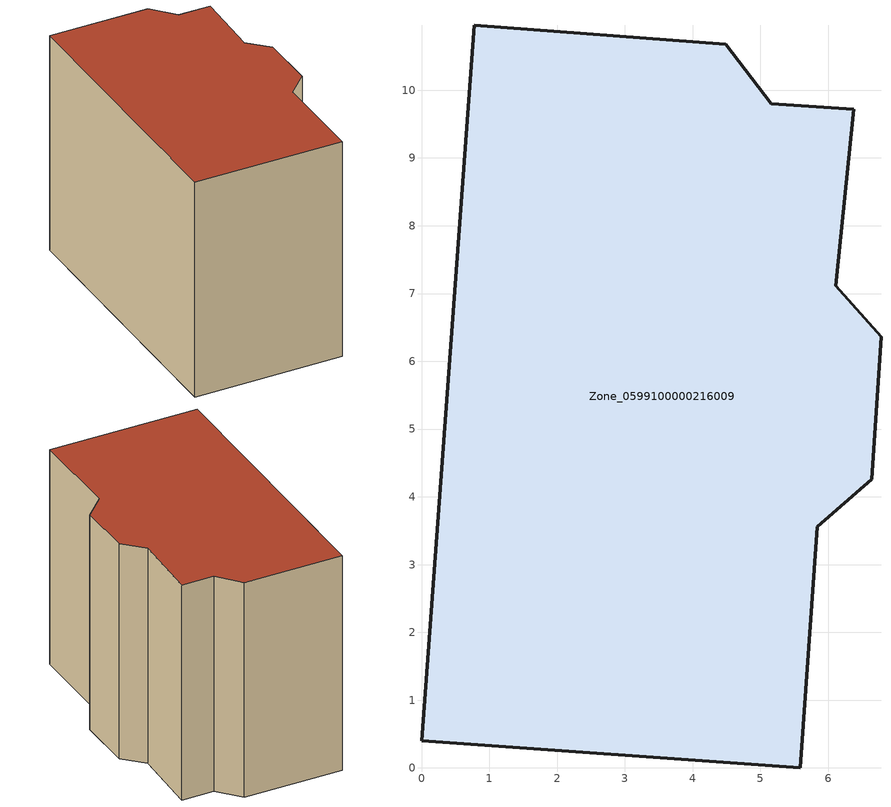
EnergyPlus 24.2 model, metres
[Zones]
Zone_0599100000216009
 floor ground (C_G): 0,0.4 0.78,10.96 4.49,10.68 5.16,9.8 6.38,9.72 6.11,7.11 6.78,6.36 6.64,4.26 5.84,3.56 5.59,0 z0
 wall outside (C_F): 0.78,10.96 0,0.4 5.59,0 5.84,3.56 6.64,4.26 6.78,6.36 6.11,7.11 6.38,9.72 5.16,9.8 4.49,10.68 0.78,10.96 z0:8.53
 roof outside (C_R): 6.38,9.72 5.16,9.8 4.49,10.68 0.78,10.96 0,0.4 5.59,0 5.84,3.56 6.64,4.26 6.78,6.36 6.11,7.11 z8.53
[BUILDING]
Pand.0599100000216009: North Axis=0; Terrain=City; Loads Convergence Tolerance Value=0.04; Temperature Convergence Tolerance Value=0.4; Solar Distribution=FullExterior; Maximum Number of Warmup Days=25; Minimum Number of Warmup Days=1
[Site:Location]
Rotterdam.The.Hague.AP_ZH_NLD Design_Conditions: Latitude=51.96; Longitude=4.45; Time Zone=1; Elevation=-4.5
[SITE:GROUNDTEMPERATURE:BUILDINGSURFACE]
18, 18, 18, 18, 18, 18, 18, 18, 18, 18, 18, 18
[MATERIAL] Thermal Absorptance=0.9; Solar Absorptance=0.7; Visible Absorptance=0.7
Name | Roughness | Thickness | Conductivity | Density | Specific Heat
G.TI.1946 | MediumSmooth | 0.15 | 1 | 540 | 1210
F.TI.1946 | Rough | 0.3 | 0.857143 | 1920 | 840
R.TI.1946 | MediumRough | 0.2 | 0.1 | 1500 | 1000
[CONSTRUCTION]
C_G: G.TI.1946
C_F: F.TI.1946
C_R: R.TI.1946
[ZONE]
Zone_0599100000216009: Type=1; Multiplier=1; Ceiling Height=Autocalculate; Volume=Autocalculate; Floor Area=autocalculate; Part of Total Floor Area=Yes
[ZONEINFILTRATION:DESIGNFLOWRATE]
Infil_Zone_0599100000216009: Zone or ZoneList or Space or SpaceList=Zone_0599100000216009; Schedule=AlwaysOn; Design Flow Rate Calculation Method=Flow/Area; Flow Rate per Floor Area=0.003; Constant Term Coefficient=1; Temperature Term Coefficient=0; Velocity Term Coefficient=0; Velocity Squared Term Coefficient=0
[HVACTEMPLATE:ZONE:IDEALLOADSAIRSYSTEM]
Zone_0599100000216009: Maximum Heating Supply Air Temperature=50; Minimum Cooling Supply Air Temperature=13; Maximum Heating Supply Air Humidity Ratio=0.0156; Minimum Cooling Supply Air Humidity Ratio=0.0077; Heating Limit=NoLimit; Cooling Limit=NoLimit; Dehumidification Control Type=ConstantSensibleHeatRatio; Cooling Sensible Heat Ratio=0.7; Dehumidification Setpoint=60; Humidification Control Type=None; Humidification Setpoint=30; Outdoor Air Method=None; Outdoor Air Flow Rate per Person=0.00944; Outdoor Air Flow Rate per Zone Floor Area=0; Outdoor Air Flow Rate per Zone=0; Demand Controlled Ventilation Type=None; Outdoor Air Economizer Type=NoEconomizer; Heat Recovery Type=None; Sensible Heat Recovery Effectiveness=0.7; Latent Heat Recovery Effectiveness=0.65
[ZONECONTROL:THERMOSTAT]
ThermostatControl_Zone_0599100000216009: Zone or ZoneList=Zone_0599100000216009; Control Type Schedule=DualSetpointControlType; Control 1=Thermostat_Zone_0599100000216009; Temperature Difference Between Cutout And Setpoint=0
[THERMOSTATSETPOINT:DUALSETPOINT]
Thermostat_Zone_0599100000216009: Heating Setpoint Temperature Schedule=HeatingSetpoint_Zone_0599100000216009; Cooling Setpoint Temperature Schedule=CoolingSetpoint_Zone_0599100000216009
[SCHEDULE:COMPACT]
HeatingSetpoint_Zone_0599100000216009: Through: 12/31, For: AllDays, Until: 24:00, 21
CoolingSetpoint_Zone_0599100000216009: Through: 12/31, For: AllDays, Until: 24:00, 24
DualSetpointControlType: Through: 12/31, For: AllDays, Until: 24:00, 4
AlwaysOn: Through: 12/31, For: AllDays, Until: 24:00, 1
